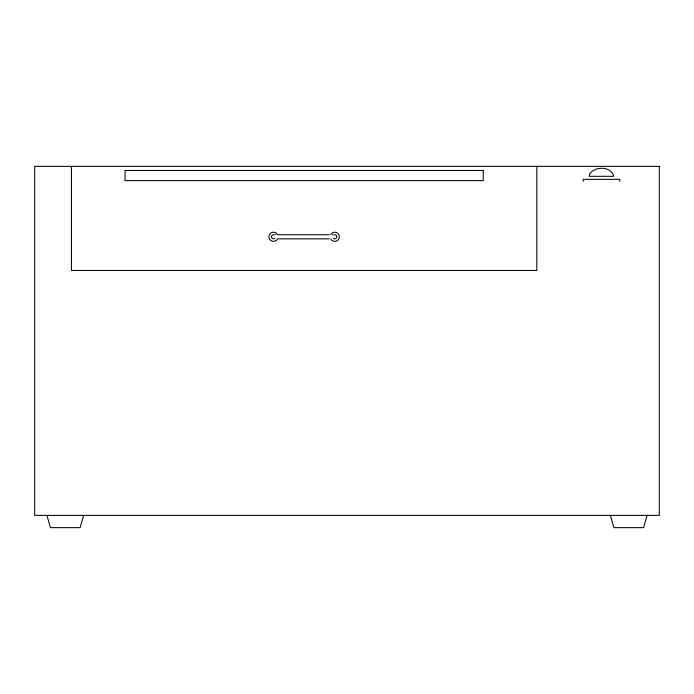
<?xml version="1.0" encoding="UTF-8"?>
<svg xmlns="http://www.w3.org/2000/svg" width="694" height="694" viewBox="0 0 694 694"><rect width="100%" height="100%" fill="white"/><g stroke="black" fill="none" stroke-linecap="round" stroke-linejoin="round"><path stroke-width="1.04" d="M83.592 515.399L80.114 527.648L50.428 527.648L46.949 515.399M647.051 515.399L643.572 527.648L613.886 527.648L610.408 515.399M275.032 234.754L275.674 234.754M278.051 234.754L329.26 234.763M332.478 234.763L333.103 234.763M278.051 238.831L329.346 238.831M619.751 181.412L619.751 179.364L583.238 179.364L583.238 181.412M536.826 166.352L536.826 270.452L71.439 270.452L71.439 166.352M274.963 238.242A2.039 2.039 0 0 1 271.545 237.322A2.039 2.039 0 0 1 274.043 234.824M334.066 234.876A2.039 2.039 0 0 1 336.764 237.157A2.039 2.039 0 0 1 333.432 238.354M330.778 234.494A4.589 4.589 0 0 1 337.709 233.279A4.589 4.589 0 0 1 337.709 240.315A4.589 4.589 0 0 1 330.778 239.092M277.496 239.092A4.589 4.589 0 0 1 270.565 240.315A4.589 4.589 0 0 1 270.565 233.279A4.589 4.589 0 0 1 277.496 234.494M589.666 174.246L589.249 176.311L613.748 176.311C611.475 166.126 594.42 165.788 589.666 174.246M659.3 166.352L34.7 166.352L34.7 515.399L659.3 515.399L659.3 166.352M483.224 170.464L125.05 170.464L125.05 180.605L483.224 180.605L483.224 170.464"/></g></svg>
